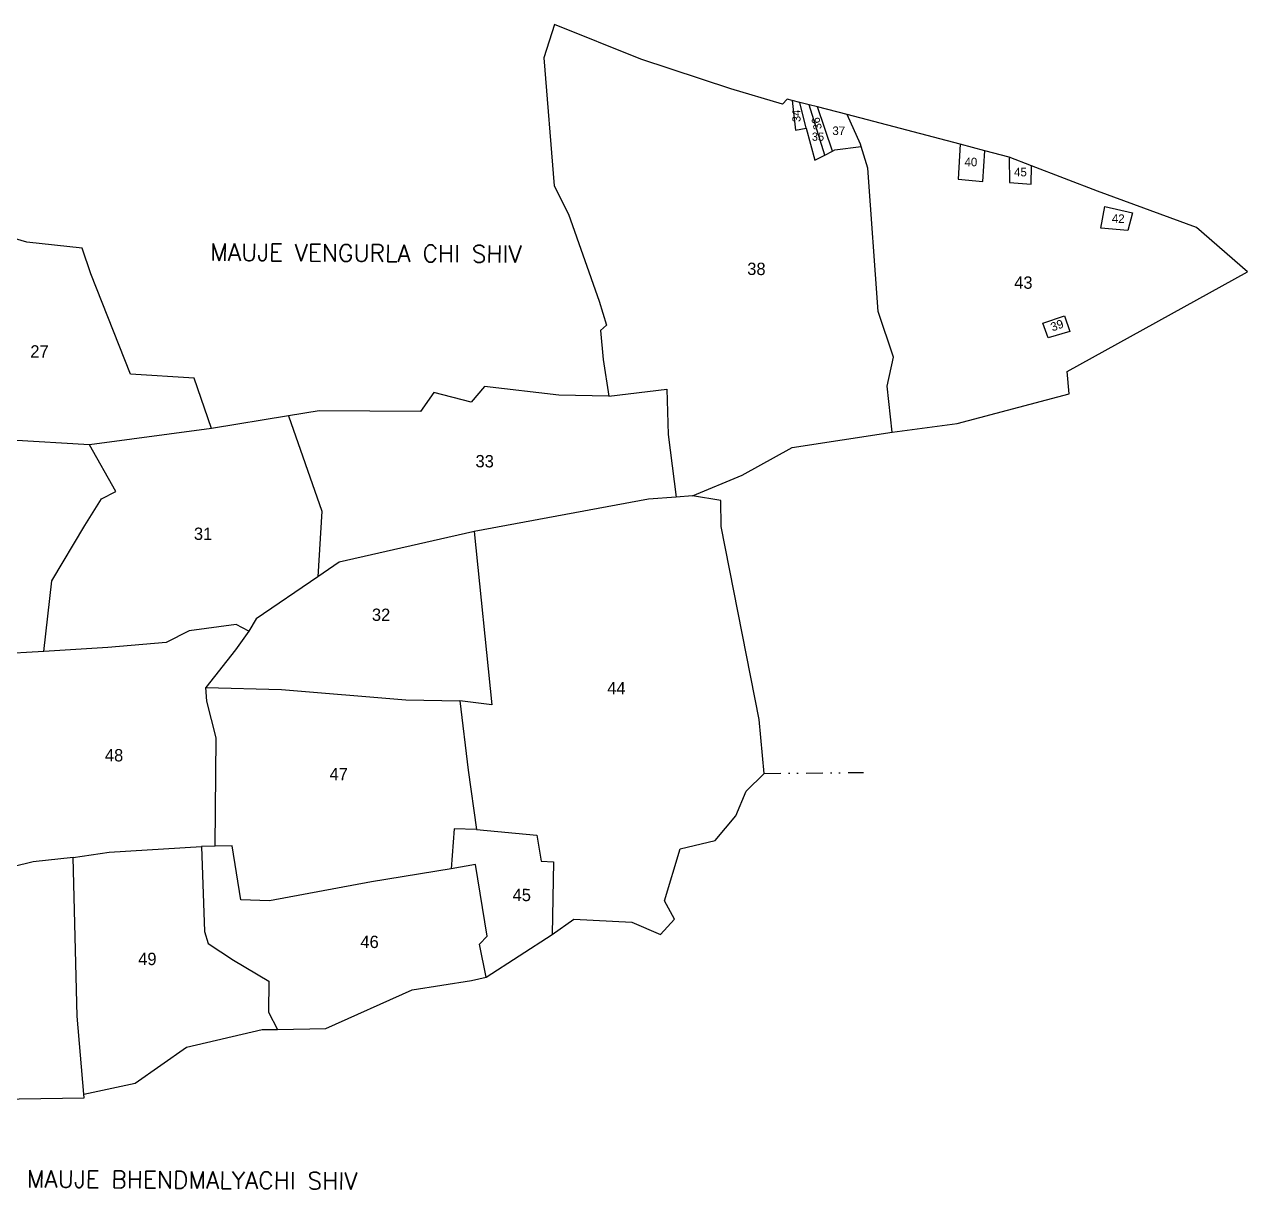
# Model space of a CAD drawing. Header units: metres. Extents: x 353868 to 356295, y 1752425 to 1753422.
# Drawn here: x 355366 to 356295, y 1752527 to 1753412 of the extents above; entities that cross this region are included whole.
import ezdxf

# ---------------------------------------------------------------- set-up
doc = ezdxf.new("R2010")
doc.units = ezdxf.units.M
doc.header["$MEASUREMENT"] = 0
doc.linetypes.add('DIVIDE', pattern=[31.75, 12.7, -6.35, 0, -6.35, 0, -6.35])
for name, color, linetype in [('POLY_PARCEL', 6, 'Continuous'), ('TEXT_MAPOUT', 7, 'Continuous'), ('TEXT_PARCEL', 7, 'Continuous'), ('V_BOUND_LINE', 7, 'Continuous'), ('V_DIVIDE_LINE', 7, 'DIVIDE')]:
    doc.layers.add(name, color=color, linetype=linetype)
doc.styles.get("Standard").update_dxf_attribs({"font": 'simplex.shx'})
doc.styles.add('TEXT_MAP', font='', dxfattribs={"height": 0.5})
doc.styles.get('TEXT_MAP').set_extended_font_data('Kruti Dev 050')

msp = doc.modelspace()

# ---------------------------------------------------------------- linework, layer by layer
at = {"layer": 'POLY_PARCEL'}
for p, q in [((355948.87, 1753354.69), (355951.53, 1753331.96)), ((355959.47, 1753333.6), (355954.73, 1753353.21)), ((355973.78, 1753313.15), (355961.92, 1753351.38)), ((355979.67, 1753316.15), (355968.27, 1753349.77)), ((356000.88, 1753321.36), (355990.83, 1753344.05)), ((355951.53, 1753331.96), (355959.47, 1753333.6)), ((355959.47, 1753333.6), (355966.1, 1753309.24)), ((355979.67, 1753316.15), (355981.45, 1753317.06)), ((355981.45, 1753317.06), (356001.36, 1753319.76)), ((356001.36, 1753319.76), (356000.88, 1753321.36)), ((356006.42, 1753303.22), (356001.36, 1753319.76)), ((356076.5, 1753321.37), (356075.04, 1753294.78)), ((355966.1, 1753309.24), (355973.78, 1753313.15)), ((355973.78, 1753313.15), (355979.67, 1753316.15)), ((356093.71, 1753292.96), (356095.35, 1753316.37)), ((356113.66, 1753311.53), (356114.1, 1753292.25)), ((356014.19, 1753194.13), (356006.42, 1753303.22)), ((356130.51, 1753291.01), (356130.74, 1753304.95)), ((356075.04, 1753294.78), (356093.71, 1753292.96)), ((356114.1, 1753292.25), (356130.51, 1753291.01)), ((356183.54, 1753257.62), (356186.48, 1753274)), ((356186.48, 1753274), (356207.4, 1753269.34)), ((356207.4, 1753269.34), (356203.91, 1753255.78)), ((356203.91, 1753255.78), (356183.54, 1753257.62)), ((356025.85, 1753159.55), (356014.19, 1753194.13)), ((356139.45, 1753185.51), (356155.91, 1753191.06)), ((356155.91, 1753191.06), (356159.79, 1753179.16)), ((356143.34, 1753174.18), (356139.45, 1753185.51)), ((356159.79, 1753179.16), (356143.34, 1753174.18)), ((356021.17, 1753137.52), (356025.85, 1753159.55)), ((355809.62, 1753129.79), (355853.83, 1753135.15)), ((355853.83, 1753135.15), (355854.73, 1753100.65)), ((356024.9, 1753102.43), (356021.17, 1753137.52)), ((355566.4, 1753114.92), (355591.58, 1753042.44)), ((355507.69, 1753105.42), (355415.01, 1753092.9)), ((355415.01, 1753092.9), (355355.59, 1753096.45)), ((355854.73, 1753100.65), (355860.93, 1753053.18)), ((355435.04, 1753057.47), (355415.01, 1753092.9)), ((355424.24, 1753051.88), (355435.04, 1753057.47)), ((355411.65, 1753031.6), (355424.24, 1753051.88)), ((355839.84, 1753051.53), (355707.46, 1753026.97)), ((355860.93, 1753053.18), (355839.84, 1753051.53)), ((355873.27, 1753054.14), (355860.93, 1753053.18)), ((355591.58, 1753042.44), (355588.52, 1752992.57)), ((355386.44, 1752989.54), (355411.65, 1753031.6)), ((355706.31, 1753026.76), (355604.79, 1753003.68)), ((355707.46, 1753026.97), (355706.31, 1753026.76)), ((355707.46, 1753026.97), (355720.72, 1752895.31)), ((355604.79, 1753003.68), (355588.52, 1752992.57)), ((355588.52, 1752992.57), (355541.64, 1752960.55)), ((355380.42, 1752935.85), (355386.44, 1752989.54)), ((355526.67, 1752956.37), (355490.96, 1752951.52)), ((355536.26, 1752951.21), (355526.67, 1752956.37)), ((355541.64, 1752960.55), (355536.26, 1752951.21)), ((355490.96, 1752951.52), (355473.34, 1752942.58)), ((355536.26, 1752951.21), (355525.97, 1752937.14)), ((355380.42, 1752935.85), (355335.15, 1752933.15)), ((355429.15, 1752938.92), (355380.42, 1752935.85)), ((355473.34, 1752942.58), (355429.15, 1752938.92)), ((355525.97, 1752937.14), (355503.43, 1752908.35)), ((355504.33, 1752898.19), (355503.43, 1752908.35)), ((355503.43, 1752908.35), (355561.02, 1752907)), ((355561.02, 1752907), (355655.35, 1752899.12)), ((355655.35, 1752899.12), (355696.49, 1752898.36)), ((355720.72, 1752895.31), (355696.49, 1752898.36)), ((355696.49, 1752898.36), (355702.92, 1752845.63)), ((355511.4, 1752870.11), (355504.33, 1752898.19)), ((355510.56, 1752787.84), (355511.4, 1752870.11)), ((355702.92, 1752845.63), (355709.11, 1752800.46)), ((355692.17, 1752801.05), (355689.77, 1752770.76)), ((355709.11, 1752800.46), (355692.17, 1752801.05)), ((355709.11, 1752800.46), (355755.06, 1752796.28)), ((355755.06, 1752796.28), (355758.32, 1752776.44)), ((355430.18, 1752783.37), (355500.18, 1752787.63)), ((355510.56, 1752787.84), (355500.18, 1752787.63)), ((355500.18, 1752787.63), (355502.38, 1752722.98)), ((355523.61, 1752788.11), (355510.56, 1752787.84)), ((355530.11, 1752746.98), (355523.61, 1752788.11)), ((355402.79, 1752779.34), (355372.26, 1752775.87)), ((355402.79, 1752779.34), (355430.18, 1752783.37)), ((355405.67, 1752658.71), (355402.79, 1752779.34)), ((355372.26, 1752775.87), (355356.94, 1752772.06)), ((355689.77, 1752770.76), (355629.43, 1752760.82)), ((355708.41, 1752773.83), (355689.77, 1752770.76)), ((355717.3, 1752719.52), (355708.41, 1752773.83)), ((355758.32, 1752776.44), (355767.51, 1752775.9)), ((355767.51, 1752775.9), (355766.66, 1752720.79)), ((355629.43, 1752760.82), (355551.89, 1752746.35)), ((355551.89, 1752746.35), (355530.11, 1752746.98)), ((355502.38, 1752722.98), (355505.17, 1752713.92)), ((355505.17, 1752713.92), (355524.55, 1752701.18)), ((355711.45, 1752713.27), (355717.3, 1752719.52)), ((355716.5, 1752688.34), (355711.45, 1752713.27)), ((355524.55, 1752701.18), (355551.28, 1752685.24)), ((355551.28, 1752685.24), (355551.12, 1752661.6)), ((355410.82, 1752599.28), (355405.67, 1752658.71)), ((355551.12, 1752661.6), (355557.87, 1752648.41))]:
    msp.add_line(p, q, dxfattribs=at)
at = {"layer": 'V_BOUND_LINE'}
for p, q in [((355768.5, 1753412.44), (355760.4, 1753387.04)), ((355834.01, 1753385.99), (355768.5, 1753412.44)), ((355760.4, 1753387.04), (355768.25, 1753289.71)), ((355902.39, 1753363.47), (355834.01, 1753385.99)), ((355941.61, 1753351.73), (355902.39, 1753363.47)), ((355945.04, 1753355.66), (355941.61, 1753351.73)), ((355948.87, 1753354.69), (355945.04, 1753355.66)), ((355954.73, 1753353.21), (355948.87, 1753354.69)), ((355961.92, 1753351.38), (355954.73, 1753353.21)), ((355968.27, 1753349.77), (355961.92, 1753351.38)), ((355990.83, 1753344.05), (355968.27, 1753349.77)), ((356076.5, 1753321.37), (355990.83, 1753344.05)), ((356095.35, 1753316.37), (356076.5, 1753321.37)), ((356113.66, 1753311.53), (356095.35, 1753316.37)), ((356130.74, 1753304.95), (356113.66, 1753311.53)), ((356180.88, 1753285.63), (356130.74, 1753304.95)), ((355768.25, 1753289.71), (355778.93, 1753268.33)), ((356256.01, 1753257.98), (356180.88, 1753285.63)), ((355778.93, 1753268.33), (355802.28, 1753202)), ((355367.49, 1753246.91), (355349.63, 1753252.29)), ((356294.86, 1753224.35), (356256.01, 1753257.98)), ((355409.55, 1753242.43), (355367.49, 1753246.91)), ((355416.26, 1753222.94), (355409.55, 1753242.43)), ((356157.89, 1753148.63), (356294.86, 1753224.35)), ((355446.26, 1753146.55), (355416.26, 1753222.94)), ((355802.28, 1753202), (355807.82, 1753183.87)), ((355807.82, 1753183.87), (355803.26, 1753179.94)), ((355803.26, 1753179.94), (355805.38, 1753157.86)), ((355805.38, 1753157.86), (355809.62, 1753129.79)), ((355494.64, 1753143.6), (355446.26, 1753146.55)), ((355507.69, 1753105.42), (355494.64, 1753143.6)), ((356159.48, 1753131.65), (356157.89, 1753148.63)), ((355676.79, 1753132.78), (355666.5, 1753118.14)), ((355705.06, 1753125.24), (355676.79, 1753132.78)), ((355715.1, 1753137.21), (355705.06, 1753125.24)), ((355771.68, 1753130.61), (355715.1, 1753137.21)), ((355809.62, 1753129.79), (355771.68, 1753130.61)), ((356074.38, 1753109.03), (356159.48, 1753131.65)), ((355566.4, 1753114.92), (355507.69, 1753105.42)), ((355589.49, 1753118.65), (355566.4, 1753114.92)), ((355666.5, 1753118.14), (355589.49, 1753118.65)), ((356024.9, 1753102.43), (356074.38, 1753109.03)), ((355948.97, 1753090.87), (356024.9, 1753102.43)), ((355910.86, 1753069.82), (355948.97, 1753090.87)), ((355873.27, 1753054.14), (355910.86, 1753069.82)), ((355894.77, 1753050.6), (355873.27, 1753054.14)), ((355895.05, 1753030.87), (355894.77, 1753050.6)), ((355923.96, 1752884.23), (355895.05, 1753030.87)), ((355927.56, 1752843.12), (355923.96, 1752884.23)), ((355913.92, 1752829.67), (355927.56, 1752843.12)), ((355906.05, 1752810.87), (355913.92, 1752829.67)), ((355890.43, 1752792.12), (355906.05, 1752810.87)), ((355863.9, 1752785.89), (355890.43, 1752792.12)), ((355852.02, 1752746.33), (355863.9, 1752785.89)), ((355859.67, 1752732.26), (355852.02, 1752746.33)), ((355766.66, 1752720.79), (355783.19, 1752732.29)), ((355783.19, 1752732.29), (355827.22, 1752730.06)), ((355848.94, 1752720.73), (355859.67, 1752732.26)), ((355827.22, 1752730.06), (355848.94, 1752720.73)), ((355716.5, 1752688.34), (355766.66, 1752720.79)), ((355660.14, 1752678.74), (355705.43, 1752685.79)), ((355705.43, 1752685.79), (355716.5, 1752688.34)), ((355594.7, 1752649.22), (355660.14, 1752678.74)), ((355488.86, 1752635.21), (355546.3, 1752648.49)), ((355546.3, 1752648.49), (355557.87, 1752648.41)), ((355557.87, 1752648.41), (355594.7, 1752649.22)), ((355449.75, 1752607.62), (355488.86, 1752635.21)), ((355410.82, 1752599.28), (355449.75, 1752607.62)), ((355344.75, 1752595.54), (355411.05, 1752596.67)), ((355411.05, 1752596.67), (355410.82, 1752599.28))]:
    msp.add_line(p, q, dxfattribs=at)
at = {"layer": 'V_DIVIDE_LINE'}
msp.add_line((355927.56, 1752843.12), (356003.12, 1752843.86), dxfattribs=at)

# ---------------------------------------------------------------- texts
at = {"layer": 'TEXT_MAPOUT'}
for s, p in [('MAUJE VENGURLA CHI SHIV', (355506.85, 1753232.93)), ('MAUJE BHENDMALYACHI SHIV', (355367.57, 1752528.5))]:
    msp.add_text(s, height=13.0189, rotation=359.61865, dxfattribs=at).set_placement(p)
at = {"layer": 'TEXT_PARCEL', "style": 'TEXT_MAP'}
for s, height, rotation, p in [('34', 6.249, 92.19523, (355955.39, 1753338.38)), ('36', 6.249, 103.27809, (355971.63, 1753333.27)), ('35', 6.249, 359.61865, (355963.88, 1753324.03)), ('37', 6.509, 359.61865, (355979.47, 1753328.4)), ('40', 6.509, 359.61865, (356079.86, 1753304.68)), ('45', 6.509, 359.61865, (356117.49, 1753297.01)), ('42', 6.509, 359.61865, (356191.79, 1753261.63)), ('38', 9.374, 359.61865, (355914.77, 1753222.03)), ('43', 9.374, 359.61865, (356117.57, 1753211.59)), ('39', 6.509, 20.02873, (356146.7, 1753179.05)), ('27', 9.374, 359.61865, (355370.15, 1753159.25)), ('33', 9.374, 359.61865, (355708.35, 1753075.83)), ('31', 9.374, 359.61865, (355494.43, 1753020.66)), ('32', 9.374, 359.61865, (355629.64, 1752959.11)), ('44', 9.374, 359.61865, (355808.41, 1752903.34)), ('48', 9.374, 359.61865, (355426.8, 1752852.35)), ('47', 9.374, 359.61865, (355597.46, 1752838.03)), ('45', 9.374, 359.61865, (355736.52, 1752746.13)), ('46', 9.374, 359.61865, (355620.9, 1752710.51)), ('49', 9.374, 359.61865, (355452.09, 1752697.53))]:
    msp.add_text(s, height=height, rotation=rotation, dxfattribs=at).set_placement(p)

doc.saveas('drawing.dxf')
